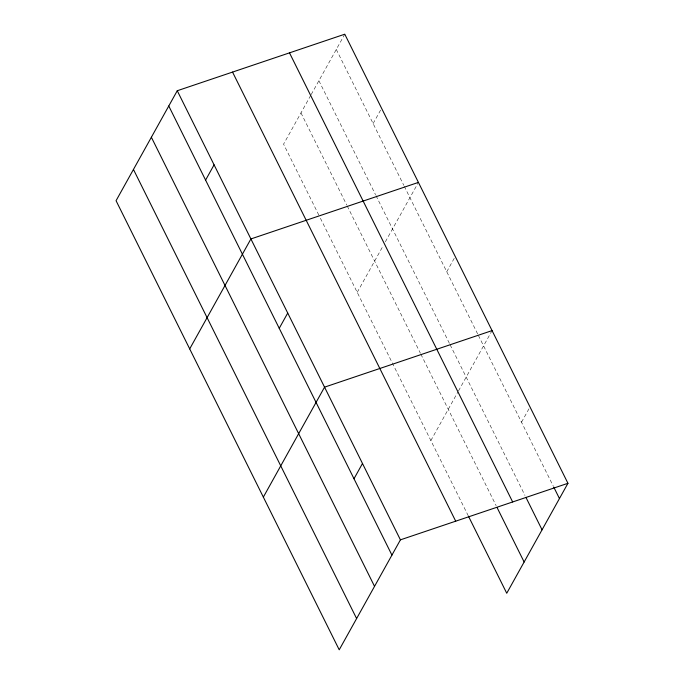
<?xml version="1.0" encoding="UTF-8"?>
<svg xmlns="http://www.w3.org/2000/svg" width="684" height="684" viewBox="0 0 684 684"><rect width="100%" height="100%" fill="white"/><g stroke="black" fill="none" stroke-linecap="round" stroke-linejoin="round"><path stroke-width="0.51" stroke-dasharray="3.42 2.56" d="M310.698 95.427L283.578 144.153L319.454 216.358M311.211 94.512L344.779 34.2M373.113 123.556L381.604 108.303M357.219 292.359L383.322 245.471M385.366 241.794L417.924 183.303M446.755 271.762L455.245 256.5M430.869 440.564L457.989 391.829M458.502 390.915L492.07 330.603M521.507 422.208L530.006 406.954M336.289 49.462L403.791 185.313M404.27 186.262L477.911 334.459M478.381 335.416L553.288 486.153M318.898 80.712L375.542 194.709M376.012 195.658L449.662 343.864M450.132 344.813L524.987 495.455M300.977 112.903L346.762 205.055M347.233 206.004L420.404 353.26M420.882 354.209L496.156 505.698M320.403 218.256L468.805 516.907"/><path stroke-width="1.03" d="M177.259 90.741L116.058 200.703L339.221 649.8L400.422 539.847L567.942 483.297L344.779 34.2L177.259 90.741L400.422 539.847M205.585 180.106L214.083 164.844M189.699 348.9L250.9 238.947L418.42 182.406M279.234 328.303L287.725 313.05M263.349 497.106L324.549 387.153L492.07 330.603M353.987 478.757L362.486 463.495M567.942 483.297L506.741 593.259L468.805 516.907M553.758 487.102L559.452 498.559M525.928 497.362L542.053 529.809M289.494 52.856L512.658 501.962M497.106 507.605L524.132 562.009M232.543 72.085L455.706 521.182M168.768 106.003L391.932 555.1M151.369 137.253L374.533 586.35M133.448 169.452L356.612 618.55"/></g></svg>
